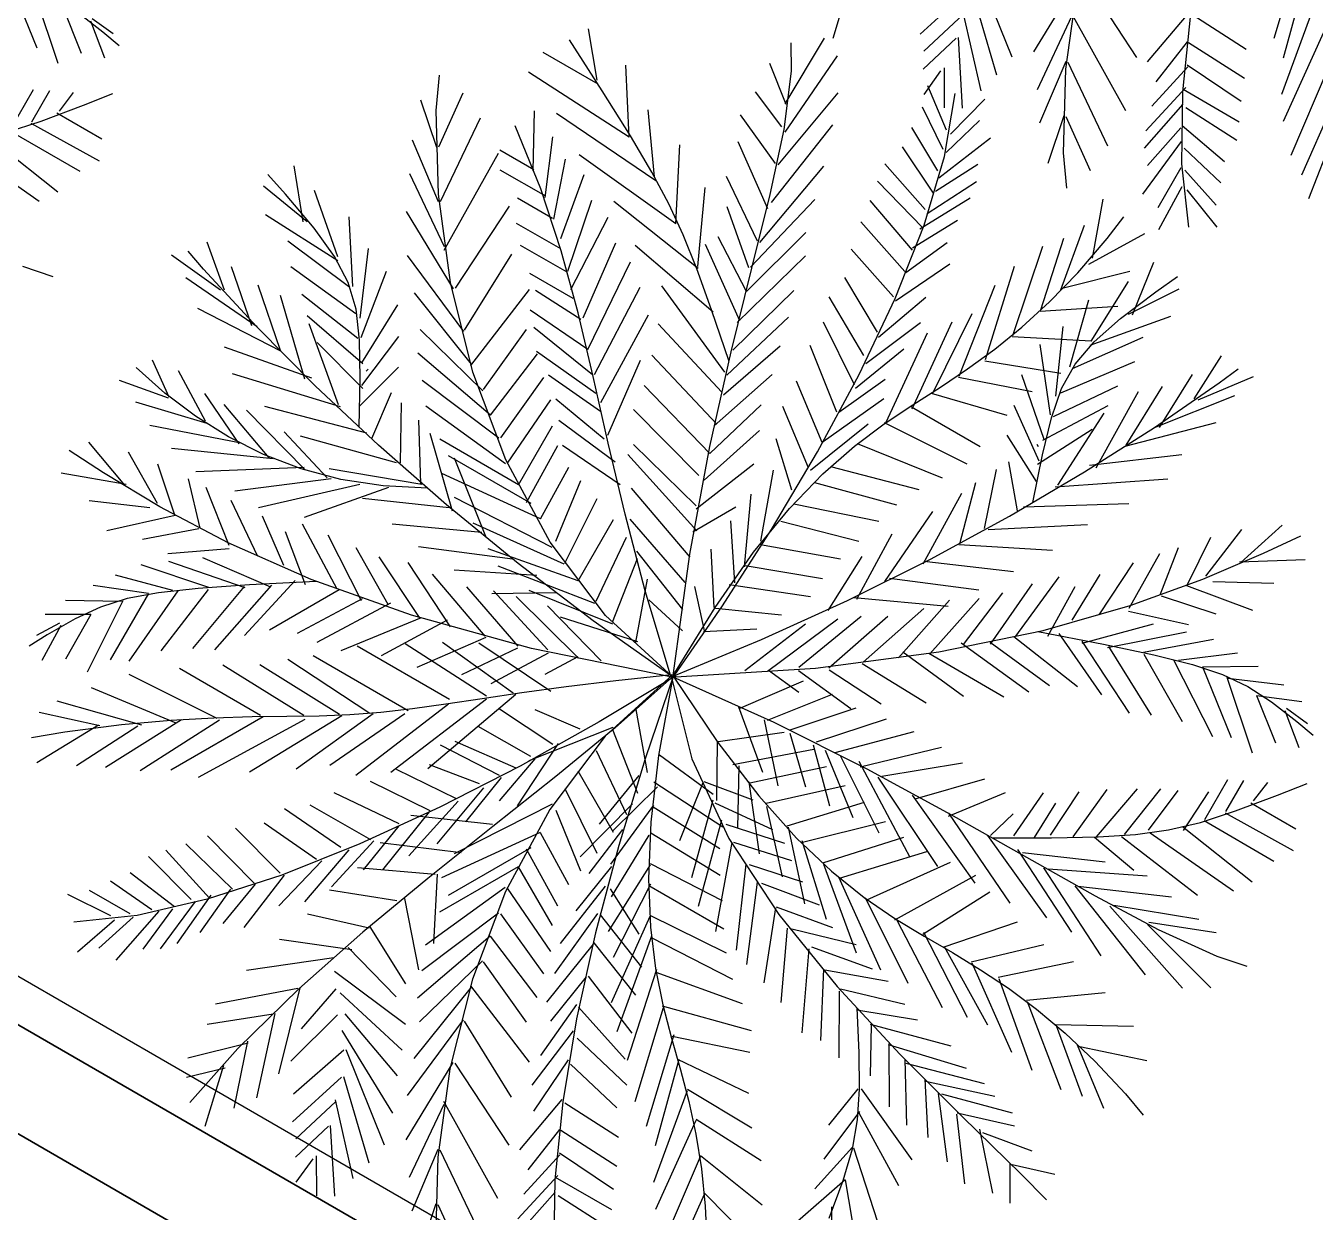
# Model space of a CAD drawing. Header units: millimetres. Extents: x 1993 to 4093, y 1262 to 2017.
# Drawn here: x 3673.95 to 3682.14, y 1509.62 to 1517.15 of the extents above; entities that cross this region are included whole.
import ezdxf

# ---------------------------------------------------------------- set-up
doc = ezdxf.new("R2010")
doc.units = ezdxf.units.MM
doc.layers.add('LOW HEIGHT STORAGE WITH PLANTER BOX', color=251, linetype='Continuous', lineweight=25)
doc.layers.add('WORKSTATION - Y SHAPED', color=251, linetype='Continuous', lineweight=25)

# ---------------------------------------------------------------- blocks, each defined once
blk = doc.blocks.new('WORKSTAION HEXA 4FT')
at = {"layer": 'WORKSTATION - Y SHAPED'}
blk.add_line((-10.8564, 33), (-31.9808, 33), dxfattribs=at)
blk = doc.blocks.new('LHS 4FT')
at = {"layer": 'LOW HEIGHT STORAGE WITH PLANTER BOX', "ltscale": 0.7}
for p, q in [((-9, -24.0001), (-9, 24.0002)), ((-8.4001, 23.9999), (-8.4, -24.0001))]:
    blk.add_line(p, q, dxfattribs=at)
at = {"layer": 'LOW HEIGHT STORAGE WITH PLANTER BOX', "ltscale": 0.1}
for p, q in [((-8.4, -23.4002), (-8.4003, 23.3999)), ((-8.1333, -23.1335), (-8.1333, 23.1333))]:
    blk.add_line(p, q, dxfattribs=at)
at = {"layer": 'LOW HEIGHT STORAGE WITH PLANTER BOX'}
for p, q in [((-4.2163, 21.4978), (-4.1766, 21.6966)), ((-5.2641, 21.4338), (-5.3238, 21.5984)), ((-4.2631, 21.0166), (-4.4096, 21.5662)), ((-3.4023, 21.0899), (-3.3931, 21.5845)), ((-4.2551, 21.0921), (-4.2163, 21.4978)), ((-3.6129, 20.8976), (-3.6953, 21.4563)), ((-3.5122, 20.9983), (-3.5122, 21.5112)), ((-3.2649, 21.1998), (-3.2649, 21.5296)), ((-5.1817, 21.1608), (-5.2641, 21.4338)), ((-5.1486, 21.032), (-5.0121, 21.4439)), ((-4.2814, 20.751), (-4.5012, 21.4105)), ((-4.2448, 21.0166), (-4.0891, 21.4196)), ((-3.7503, 20.7419), (-3.8052, 21.383)), ((-3.1381, 21.3222), (-2.9806, 21.4468)), ((-6.0359, 21.1154), (-6.0974, 21.3363)), ((-6.0123, 21.035), (-5.9298, 21.3006)), ((-5.1482, 21.0115), (-5.4121, 21.3593)), ((-3.3593, 21.1407), (-3.1381, 21.3222)), ((-2.6722, 21.1949), (-2.6955, 21.3284)), ((-5.1042, 20.8279), (-4.8657, 21.2621)), ((-4.2631, 20.7693), (-4.0708, 21.2823)), ((-3.2466, 21.209), (-3.1001, 21.2273)), ((-2.6509, 21.0926), (-2.8097, 21.2876)), ((-2.6327, 21.0945), (-2.65, 21.2584)), ((-6.0123, 21.0166), (-6.232, 21.1449)), ((-5.1084, 20.836), (-5.4136, 21.2036)), ((-5.1216, 20.9095), (-5.1817, 21.1608)), ((-4.2814, 20.4946), (-4.547, 21.1632)), ((-3.8602, 20.5953), (-3.9426, 21.1998)), ((-3.5333, 20.9839), (-3.3593, 21.1407)), ((-2.657, 20.8893), (-2.8589, 21.1442)), ((-2.6445, 20.9923), (-2.6722, 21.1949)), ((-2.657, 20.8893), (-2.5474, 21.1588)), ((-5.9074, 20.6105), (-6.0359, 21.1154)), ((-5.9298, 20.7693), (-5.8749, 21.0991)), ((-5.0676, 20.5992), (-5.4441, 21.0639)), ((-4.2723, 20.5129), (-4.0342, 21.0624)), ((-4.2716, 20.6397), (-4.2551, 21.0921)), ((-3.3931, 21.0899), (-3.1642, 21.0899)), ((-2.652, 20.6687), (-2.9869, 21.0478)), ((-5.9207, 20.7419), (-6.232, 21.0166)), ((-5.0633, 20.591), (-4.7712, 21.0015)), ((-3.6767, 20.8323), (-3.5333, 20.9839)), ((-3.503, 20.9983), (-3.21, 20.9983)), ((-2.653, 20.6779), (-2.5128, 21.0059)), ((-2.6361, 20.814), (-2.6445, 20.9923)), ((-5.9024, 20.5678), (-5.7925, 20.925)), ((-5.0804, 20.6756), (-5.1216, 20.9095)), ((-3.6312, 20.9159), (-3.3382, 20.9342)), ((-2.6711, 20.5009), (-2.9695, 20.8838)), ((-5.9115, 20.5678), (-6.2687, 20.8334)), ((-5.8474, 20.4213), (-5.7284, 20.8701)), ((-5.031, 20.3704), (-5.4322, 20.8429)), ((-4.2814, 20.2656), (-4.5836, 20.8609)), ((-4.2723, 20.2931), (-3.9975, 20.8609)), ((-3.8063, 20.6666), (-3.6767, 20.8323)), ((-2.6711, 20.5009), (-2.4915, 20.8055)), ((-2.6503, 20.6371), (-2.6361, 20.814)), ((-5.8291, 20.2931), (-5.6917, 20.7235)), ((-5.0267, 20.3623), (-4.701, 20.7282)), ((-3.9518, 20.4488), (-4.0067, 20.7693)), ((-3.7411, 20.7235), (-3.4298, 20.7602)), ((-2.7256, 20.3202), (-3.0226, 20.7769)), ((-1.976, 20.3719), (-1.7557, 20.7269)), ((-5.8566, 20.403), (-6.2046, 20.6686)), ((-5.0318, 20.1737), (-5.3966, 20.6755)), ((-5.0548, 20.4547), (-5.0804, 20.6756)), ((-4.2769, 20.1385), (-4.2716, 20.6397)), ((-3.9388, 20.4674), (-3.8063, 20.6666)), ((-3.8419, 20.6045), (-3.4755, 20.6594)), ((-2.7103, 20.3494), (-2.4842, 20.6497)), ((-2.6904, 20.4386), (-2.6503, 20.6371)), ((-5.7623, 20.0665), (-5.9074, 20.6105)), ((-5.7925, 20.1282), (-5.6551, 20.6228)), ((-4.2631, 20.0641), (-4.547, 20.6228)), ((-4.2631, 20.1007), (-4.0525, 20.5861)), ((-2.7892, 20.1384), (-3.0369, 20.5635)), ((-2.2754, 20.156), (-2.2024, 20.5966)), ((-2.1696, 20.287), (-1.9848, 20.6289)), ((-1.8537, 20.4766), (-1.6398, 20.6262)), ((-6.6258, 20.1648), (-7.0013, 20.4762)), ((-6.4244, 20.1099), (-6.754, 20.4762)), ((-6.2137, 20.0274), (-6.4885, 20.4762)), ((-5.8199, 20.2839), (-6.1313, 20.4854)), ((-5.7467, 19.9725), (-5.6276, 20.4762)), ((-5.0275, 20.1656), (-4.7015, 20.5111)), ((-3.9426, 20.4579), (-3.5488, 20.5312)), ((-2.7792, 20.1303), (-2.4841, 20.4747)), ((-2.1882, 20.2263), (-1.8537, 20.4766)), ((-1.9769, 20.3811), (-1.6386, 20.4906)), ((-6.8181, 20.174), (-7.276, 20.4396)), ((-6.0764, 19.9633), (-6.3053, 20.4671)), ((-5.0283, 19.969), (-5.3233, 20.4556)), ((-5.0414, 20.2424), (-5.0548, 20.4547)), ((-4.2814, 19.8534), (-4.547, 20.4396)), ((-4.0909, 20.2151), (-3.9388, 20.4674)), ((-2.7599, 20.1955), (-2.6904, 20.4386)), ((-2.4115, 20.0495), (-2.3388, 20.4072)), ((-5.7742, 20.1099), (-6.1313, 20.3297)), ((-5.6917, 19.8076), (-5.5544, 20.3205)), ((-5.0175, 19.8094), (-5.3456, 20.32)), ((-4.0159, 20.3297), (-3.6495, 20.3663)), ((-2.8581, 19.9193), (-3.0995, 20.3727)), ((-5.0366, 20.0344), (-5.0414, 20.2424)), ((-5.0365, 19.9648), (-4.661, 20.2947)), ((-2.9146, 19.7567), (-3.1598, 20.2465)), ((-2.8672, 19.9183), (-2.5305, 20.304)), ((-2.6002, 19.919), (-2.483, 20.2906)), ((-2.1638, 20.2323), (-1.7913, 20.281)), ((-6.6258, 20.1648), (-7.0288, 20.0274)), ((-6.6397, 20.1556), (-6.8912, 20.1972)), ((-6.4367, 20.1058), (-6.6397, 20.1556)), ((-5.7375, 19.9725), (-6.0855, 20.174)), ((-5.0348, 19.6248), (-5.3714, 20.1516)), ((-4.2814, 19.5695), (-4.5836, 20.1923)), ((-4.2792, 19.8904), (-4.0909, 20.2151)), ((-4.08, 20.2015), (-3.7503, 20.2198)), ((-2.8619, 19.8849), (-2.7599, 20.1955)), ((-2.5636, 19.9102), (-2.1882, 20.2263)), ((-2.2663, 20.157), (-1.9327, 20.1371)), ((-6.4244, 20.1007), (-6.7724, 20.0274)), ((-6.259, 20.0407), (-6.4367, 20.1058)), ((-5.5899, 19.5076), (-5.7623, 20.0665)), ((-4.2821, 19.5862), (-4.2769, 20.1385)), ((-4.1441, 20.119), (-3.8876, 20.1282)), ((-2.9246, 19.7649), (-2.5912, 20.0949)), ((-6.2046, 20.0274), (-6.58, 19.9816)), ((-6.0832, 19.9533), (-6.259, 20.0407)), ((-5.6551, 19.6885), (-5.5177, 20.0549)), ((-5.0361, 19.8255), (-5.0366, 20.0344)), ((-5.0298, 19.8133), (-4.5831, 20.0462)), ((-4.199, 20), (-3.8693, 20.0274)), ((-2.9447, 19.6062), (-3.1468, 20.0361)), ((-2.4105, 20.0404), (-2.0922, 19.9912)), ((-7.1459, 19.4323), (-7.2773, 19.9099)), ((-6.0855, 19.945), (-6.3786, 19.8992)), ((-5.886, 19.8366), (-6.0832, 19.9533)), ((-5.6917, 19.8168), (-5.9756, 19.9725)), ((-5.591, 19.5328), (-5.4719, 19.9358)), ((-5.0387, 19.6125), (-4.5358, 19.9159)), ((-4.2997, 19.313), (-4.5836, 19.9358)), ((-4.2723, 19.8717), (-4.08, 19.9267)), ((-2.9771, 19.5094), (-2.5636, 19.9102)), ((-2.5811, 19.9118), (-2.1846, 19.9077)), ((-5.6441, 19.6835), (-5.886, 19.8366)), ((-5.0102, 19.3794), (-5.3465, 19.8858)), ((-5.0317, 19.6078), (-5.0361, 19.8255)), ((-3.1036, 19.3683), (-3.1759, 19.8764)), ((-2.9999, 19.4837), (-2.8619, 19.8849)), ((-1.2169, 19.6305), (-0.914, 19.8616)), ((-6.9515, 19.2908), (-7.0279, 19.7888)), ((-5.6093, 19.5328), (-5.9756, 19.7435)), ((-5.5361, 19.3863), (-5.3987, 19.771)), ((-4.2997, 19.5786), (-3.9884, 19.8168)), ((-2.7133, 19.7688), (-2.3197, 19.7921)), ((-1.7037, 19.3755), (-1.2857, 19.8013)), ((-1.509, 19.4775), (-1.0771, 19.8175)), ((-1.058, 19.6927), (-0.9195, 19.752)), ((-4.9821, 19.1669), (-5.3596, 19.693)), ((-5.0187, 19.3957), (-4.5451, 19.7355)), ((-4.3089, 19.0657), (-4.6111, 19.6794)), ((-4.3089, 19.3405), (-3.9792, 19.6611)), ((-3.2114, 19.2555), (-3.2606, 19.7201)), ((-2.1496, 19.1212), (-1.747, 19.7147)), ((-1.9224, 19.2403), (-1.5708, 19.7139)), ((-1.5075, 19.4787), (-1.058, 19.6927)), ((-7.2152, 19.4787), (-7.4334, 19.6171)), ((-6.7659, 19.1522), (-6.7872, 19.6416)), ((-5.5361, 19.3771), (-5.939, 19.5878)), ((-5.4536, 19.2397), (-5.3804, 19.6427)), ((-5.014, 19.3723), (-5.0317, 19.6078)), ((-4.2986, 18.9806), (-4.2821, 19.5862)), ((-3.3053, 19.0982), (-3.3612, 19.6265)), ((-2.8282, 19.6369), (-2.4884, 19.6453)), ((-2.3605, 19.0107), (-2.0066, 19.5787)), ((-1.2246, 19.6058), (-0.9013, 19.6201)), ((0.669, 19.5333), (0.2373, 19.5989)), ((-5.3792, 18.9583), (-5.5899, 19.5076)), ((-4.9596, 19.0444), (-5.3442, 19.5049)), ((-4.9863, 19.175), (-4.5628, 19.5713)), ((-4.2814, 18.91), (-4.6477, 19.4962)), ((-3.4648, 18.9524), (-3.468, 19.5047)), ((-3.4259, 19.0047), (-2.9771, 19.5094)), ((-2.9945, 19.5548), (-2.6345, 19.5469)), ((-1.4932, 19.5065), (-1.096, 19.5181)), ((-7.1546, 19.4351), (-7.6296, 19.4862)), ((-7.0227, 19.3396), (-7.2152, 19.4787)), ((-6.6294, 19.0106), (-6.6363, 19.4856)), ((-5.4719, 19.2306), (-5.9573, 19.4596)), ((-5.417, 19.0749), (-5.2979, 19.4779)), ((-4.2906, 19.084), (-3.9609, 19.487)), ((-3.0955, 19.3784), (-2.6311, 19.4276)), ((-2.5958, 18.8875), (-2.2535, 19.4183)), ((-1.975, 19.2348), (-1.5075, 19.4787)), ((0.8198, 19.4351), (0.3447, 19.4862)), ((-6.9602, 19.2937), (-7.5541, 19.3647)), ((-6.8504, 19.1989), (-7.0227, 19.3396)), ((-6.4959, 18.8603), (-6.4565, 19.3586)), ((-4.9739, 19.1102), (-5.014, 19.3723)), ((-4.9553, 19.0363), (-4.5559, 19.3994)), ((-1.6956, 19.3797), (-1.2575, 19.3922)), ((1.0141, 19.2937), (0.4203, 19.3647)), ((-5.4262, 19.0474), (-5.8566, 19.2489)), ((-5.3437, 18.9192), (-5.2796, 19.2947)), ((-4.9113, 18.8527), (-4.5287, 19.2483)), ((-4.3089, 18.7909), (-4.6111, 19.2489)), ((-4.3089, 18.9375), (-3.9426, 19.3222)), ((-3.5414, 18.8061), (-3.5916, 19.2798)), ((-3.2215, 19.2637), (-2.7561, 19.3038)), ((-2.7739, 18.7735), (-2.5054, 19.307)), ((-1.915, 19.2855), (-1.3618, 19.2755)), ((-6.7746, 19.1551), (-7.3915, 19.2145)), ((-6.6929, 19.0561), (-6.8504, 19.1989)), ((-6.3856, 18.7563), (-6.2274, 19.2346)), ((-6.252, 18.606), (-6.1027, 19.174)), ((-4.8989, 18.8488), (-5.2536, 19.232)), ((-3.3072, 19.1165), (-2.8983, 19.169)), ((-2.4554, 18.9623), (-1.975, 19.2348)), ((-1.2598, 18.8637), (-0.8445, 19.2157)), ((-0.967, 18.9758), (-0.6675, 19.174)), ((-0.0984, 18.9008), (-0.2083, 19.1848)), ((1.1998, 19.1551), (0.5828, 19.2145)), ((-6.6381, 19.0135), (-7.2494, 19.1192)), ((-5.3529, 18.9192), (-5.8016, 19.0932)), ((-5.2613, 18.7635), (-5.1972, 19.1481)), ((-4.9019, 18.8128), (-4.9739, 19.1102)), ((-4.3089, 18.7543), (-3.9426, 19.1207)), ((-3.7335, 18.62), (-3.7472, 19.0975)), ((-2.9682, 18.651), (-2.7484, 19.159)), ((-2.1333, 19.1297), (-1.589, 19.1565)), ((-2.0808, 18.9505), (-1.7157, 19.1418)), ((-1.9324, 18.9042), (-1.5357, 19.1534)), ((-1.7682, 18.8868), (-1.3962, 19.1437)), ((-1.616, 18.8528), (-1.208, 19.1596)), ((-1.4437, 18.8397), (-1.0477, 19.1299)), ((-0.758, 19.0555), (-0.6056, 19.1252)), ((0.0023, 18.8276), (-0.0893, 19.1115)), ((1.3362, 19.0135), (0.7249, 19.1192)), ((-7.624, 18.6352), (-7.6423, 19.0199)), ((-6.493, 18.869), (-7.0436, 19.0125)), ((-6.5445, 18.9102), (-6.6929, 19.0561)), ((-6.0867, 18.4645), (-5.9837, 19.0382)), ((-4.8683, 18.7306), (-5.2385, 19.0643)), ((-4.864, 18.7224), (-4.4889, 19.0729)), ((-4.3272, 18.6902), (-4.6111, 19.0566)), ((-3.9072, 18.3773), (-3.4259, 19.0047)), ((-3.4657, 18.9615), (-3.0061, 19.0562)), ((-3.1784, 18.4995), (-2.959, 19.028)), ((-2.3073, 19.0463), (-2.0143, 18.948)), ((-2.1801, 19.0019), (-2.0186, 18.6936)), ((-1.0178, 18.9452), (-0.758, 19.0555)), ((-0.9592, 19.0005), (-0.6019, 18.9499)), ((0.0277, 18.79), (-0.2999, 19.0291)), ((0.1214, 18.7543), (0.0481, 19.0657)), ((0.2404, 18.6719), (0.1763, 19.0199)), ((0.3503, 18.6352), (0.332, 19.0199)), ((1.4813, 18.869), (0.9308, 19.0125)), ((-7.5325, 18.562), (-7.5325, 18.9741)), ((-7.3859, 18.507), (-7.4134, 18.9192)), ((-5.2705, 18.736), (-5.7558, 18.9375)), ((-5.1195, 18.4426), (-5.3792, 18.9583)), ((-5.1972, 18.6352), (-5.124, 18.9833)), ((-4.3374, 18.3193), (-4.2986, 18.9806)), ((-4.3089, 18.6169), (-3.9609, 18.9283)), ((-2.9434, 18.6631), (-2.4554, 18.9623)), ((-2.4011, 18.9895), (-2.1596, 18.7852)), ((-2.0603, 18.9509), (-1.8331, 18.6357)), ((-2.0143, 18.948), (-1.7819, 18.8798)), ((-1.2281, 18.8743), (-1.0178, 18.9452)), ((0.4419, 18.562), (0.4419, 18.9741)), ((0.5884, 18.507), (0.5609, 18.9192)), ((-7.2577, 18.4429), (-7.276, 18.8642)), ((-6.374, 18.7621), (-6.9651, 18.8998)), ((-6.3987, 18.7607), (-6.5445, 18.9102)), ((-5.9097, 18.3287), (-5.882, 18.9081)), ((-5.2064, 18.6169), (-5.71, 18.8367)), ((-4.8242, 18.547), (-5.1612, 18.8567)), ((-5.124, 18.4795), (-5.0415, 18.8551)), ((-4.8076, 18.535), (-4.4576, 18.9136)), ((-4.3364, 18.6078), (-4.6203, 18.8917)), ((-3.8728, 18.4578), (-3.8961, 18.8514)), ((-3.5869, 18.8013), (-3.1091, 18.898)), ((-3.3971, 18.3643), (-3.1452, 18.9098)), ((-2.6035, 18.8628), (-2.2407, 18.7427)), ((-1.973, 18.8829), (-1.9815, 18.8991)), ((-1.9243, 18.9084), (-1.6396, 18.582)), ((-1.7819, 18.8798), (-1.5881, 18.8435)), ((-1.7679, 18.8663), (-1.4143, 18.5863)), ((-1.6485, 18.8358), (-1.2436, 18.6551)), ((-1.5881, 18.8435), (-1.4109, 18.8411)), ((-1.4608, 18.4062), (-1.2319, 18.8551)), ((-1.4109, 18.8411), (-1.2281, 18.8743)), ((-1.2351, 18.856), (-0.7888, 18.8726)), ((-1.2319, 18.4795), (-0.9572, 18.8917)), ((-1.0304, 18.5345), (-0.7282, 18.8459)), ((-0.0984, 18.8642), (-0.4098, 18.8734)), ((0.7166, 18.4429), (0.6983, 18.8642)), ((1.6003, 18.7621), (1.0092, 18.8998)), ((-7.549, 18.5678), (-7.9466, 18.79)), ((-7.0929, 18.3788), (-7.1112, 18.7818)), ((-6.2579, 18.6176), (-6.8663, 18.761)), ((-6.2437, 18.6075), (-6.3987, 18.7607)), ((-5.7908, 18.2508), (-5.7572, 18.7896)), ((-5.0507, 18.3788), (-4.9683, 18.7635)), ((-4.789, 18.4712), (-4.9019, 18.8128)), ((-3.7244, 18.6209), (-3.2351, 18.7833)), ((-2.7658, 18.7777), (-2.3787, 18.6704)), ((-1.6806, 18.333), (-1.5066, 18.7909)), ((-1.4433, 18.8192), (-1.0152, 18.7127)), ((-0.8198, 18.5986), (-0.4718, 18.8093)), ((0.0023, 18.8001), (-0.2907, 18.8001)), ((0.4253, 18.5678), (0.0277, 18.79)), ((0.8815, 18.3788), (0.8632, 18.7818)), ((-6.8639, 18.2872), (-6.9555, 18.681)), ((-5.6313, 18.1498), (-5.6325, 18.7001)), ((-4.7477, 18.3803), (-4.4139, 18.7505)), ((-4.3455, 18.4429), (-4.5928, 18.6993)), ((-4.3272, 18.4337), (-3.9975, 18.7268)), ((-3.9748, 18.2905), (-4.0183, 18.7003)), ((-1.8546, 18.2414), (-1.6989, 18.6902)), ((0.1488, 18.7177), (-0.2633, 18.6719)), ((0.2221, 18.6719), (-0.0893, 18.6078)), ((-7.6149, 18.6078), (-7.9812, 18.5345)), ((-6.6991, 18.2414), (-6.7998, 18.6627)), ((-6.067, 18.4509), (-6.2437, 18.6075)), ((-5.1331, 18.4704), (-5.6734, 18.6627)), ((-5.5066, 18.0893), (-5.4817, 18.602)), ((-4.7435, 18.3722), (-5.1087, 18.6569)), ((-4.9683, 18.2505), (-4.9316, 18.6535)), ((-4.7001, 18.2296), (-4.3585, 18.6245)), ((-3.8628, 18.4497), (-3.3917, 18.6101)), ((-3.4342, 18.3386), (-2.9434, 18.6631)), ((-2.9926, 18.6383), (-2.4803, 18.6275)), ((-2.0286, 18.1406), (-1.9096, 18.6261)), ((-0.9009, 18.5647), (-0.6207, 18.6177)), ((-0.774, 18.5986), (-0.4168, 18.4704)), ((-0.6207, 18.6177), (-0.4471, 18.6409)), ((0.3595, 18.6078), (-0.0068, 18.5345)), ((-7.5141, 18.5711), (-7.8804, 18.4887)), ((-7.3951, 18.5162), (-7.7248, 18.4429)), ((-7.094, 18.363), (-7.549, 18.5678)), ((-6.0693, 18.4587), (-6.6632, 18.5877)), ((-6.5251, 18.1498), (-6.6625, 18.5711)), ((-6.3236, 18.104), (-6.4976, 18.5253)), ((-5.3355, 17.9941), (-5.3483, 18.5096)), ((-4.3547, 18.2597), (-4.6752, 18.5436)), ((-4.3455, 18.278), (-3.9975, 18.5528)), ((-3.2109, 18.4825), (-2.675, 18.5255)), ((-2.34, 17.9758), (-2.3033, 18.562)), ((-2.166, 18.0765), (-2.166, 18.5803)), ((-1.1515, 18.5018), (-0.9009, 18.5647)), ((-1.0487, 18.5253), (-0.6183, 18.452)), ((0.4602, 18.5711), (0.0939, 18.4887)), ((0.5793, 18.5162), (0.2496, 18.4429)), ((0.8804, 18.363), (0.4253, 18.5678)), ((-7.2577, 18.4337), (-7.5782, 18.3879)), ((-5.901, 18.3259), (-6.5384, 18.4402)), ((-5.8556, 18.2909), (-6.067, 18.4509)), ((-5.0415, 18.3421), (-5.591, 18.4887)), ((-4.7999, 17.9849), (-5.1195, 18.4426)), ((-4.6884, 18.2666), (-5.0357, 18.4574)), ((-4.8858, 18.1223), (-4.8309, 18.452)), ((-4.6258, 18.0766), (-4.789, 18.4712)), ((-3.9557, 18.2833), (-3.4774, 18.4629)), ((-2.5415, 17.8933), (-2.459, 18.4704)), ((-1.5856, 18.3508), (-1.3779, 18.4302)), ((-1.3779, 18.4302), (-1.1515, 18.5018)), ((-1.2227, 18.4795), (-0.7557, 18.3788)), ((0.7166, 18.4337), (0.3961, 18.3879)), ((-7.0837, 18.3513), (-7.4958, 18.278)), ((-6.5938, 18.1761), (-7.094, 18.363)), ((-6.1222, 18.0307), (-6.2778, 18.4246)), ((-5.9482, 17.9758), (-6.1038, 18.3696)), ((-4.9591, 18.2322), (-5.4536, 18.3605)), ((-5.1848, 17.925), (-5.2033, 18.4231)), ((-5.0456, 17.85), (-5.0757, 18.3712)), ((-4.3639, 18.0765), (-4.6477, 18.4154)), ((-4.6197, 18.0753), (-4.359, 18.4074)), ((-4.4182, 17.608), (-3.9072, 18.3773)), ((-4.373, 18.0857), (-4.0159, 18.3513)), ((-4.0677, 18.124), (-4.0928, 18.3609)), ((-3.3975, 18.3848), (-2.9261, 18.3733)), ((-2.7521, 17.8201), (-2.5964, 18.3788)), ((-1.7801, 18.2646), (-1.5856, 18.3508)), ((-1.4517, 18.4062), (-0.8656, 18.2872)), ((0.8906, 18.3513), (0.4785, 18.278)), ((-8.0546, 18.0028), (-8.2745, 18.3093)), ((-7.7492, 17.841), (-8.0826, 18.3252)), ((-7.4701, 17.7064), (-7.8315, 18.312)), ((-5.7995, 18.2537), (-6.3962, 18.316)), ((-5.5968, 18.1277), (-5.8556, 18.2909)), ((-4.4096, 17.6002), (-4.3374, 18.3193)), ((-4.0768, 18.1231), (-3.566, 18.343)), ((-3.9224, 17.9904), (-3.4342, 18.3386)), ((-3.5508, 18.2631), (-3.1456, 18.279)), ((-2.8894, 17.7834), (-2.7521, 18.3055)), ((-1.9668, 18.1727), (-1.7801, 18.2646)), ((-1.6715, 18.333), (-1.067, 18.1956)), ((-0.0802, 18.0028), (-0.3002, 18.3093)), ((0.2252, 17.841), (-0.1083, 18.3252)), ((0.5043, 17.7064), (0.1429, 18.312)), ((-7.2243, 17.6477), (-7.5048, 18.2049)), ((-6.8456, 18.2597), (-7.2394, 18.2322)), ((-6.6716, 18.1956), (-7.102, 18.1406)), ((-5.6197, 18.1556), (-6.141, 18.1834)), ((-5.7742, 17.9483), (-5.9298, 18.2505)), ((-4.6278, 18.071), (-4.9504, 18.254)), ((-4.8804, 17.7953), (-4.9248, 18.2152)), ((-4.1462, 17.996), (-3.6963, 18.1818)), ((-3.21, 17.7193), (-3.0726, 18.2139)), ((-3.0726, 17.7376), (-2.8986, 18.2597)), ((-1.8455, 18.2414), (-1.2319, 18.1498)), ((-0.2891, 18.1044), (-0.4723, 18.2348)), ((0.75, 17.6477), (0.4696, 18.2049)), ((-7.7958, 17.8516), (-8.2635, 18.1044)), ((-6.5159, 18.1315), (-6.9097, 18.0948)), ((-6.061, 18.0077), (-6.5938, 18.1761)), ((-5.2778, 17.9614), (-5.5968, 18.1277)), ((-4.895, 18.1223), (-5.2888, 18.1773)), ((-3.7228, 17.6369), (-3.5305, 18.1223)), ((-3.5671, 17.6643), (-3.3931, 18.1315)), ((-3.4023, 17.6827), (-3.2283, 18.1681)), ((-2.1522, 18.0766), (-1.9668, 18.1727)), ((-2.0286, 18.1498), (-1.4608, 18.1132)), ((0.1785, 17.8516), (-0.2891, 18.1044)), ((-8.0579, 17.9903), (-8.3696, 18.0532)), ((-6.9648, 17.5652), (-7.2336, 18.0656)), ((-6.7508, 17.4881), (-6.9825, 18.0524)), ((-6.3328, 18.0948), (-6.6899, 18.0399)), ((-6.1313, 18.0307), (-6.5984, 17.9574)), ((-5.5153, 18.0922), (-6.0134, 18.0736)), ((-4.4031, 17.6201), (-4.6258, 18.0766)), ((-3.8968, 17.6369), (-3.7228, 18.0216)), ((-2.3474, 17.9798), (-2.1522, 18.0766)), ((-2.1751, 18.0857), (-1.5707, 18.0307)), ((-0.0836, 17.9903), (-0.3952, 18.0532)), ((-5.9482, 17.9574), (-6.4152, 17.9116)), ((-5.508, 17.8583), (-6.061, 18.0077)), ((-5.3558, 17.9912), (-5.8133, 17.9785)), ((-4.8858, 17.792), (-5.2778, 17.9614)), ((-4.4096, 17.6094), (-4.7999, 17.9849)), ((-4.4031, 17.6202), (-3.9224, 17.9904)), ((-2.5644, 17.8867), (-2.3474, 17.9798)), ((-2.3308, 17.9849), (-1.7081, 17.93)), ((-7.7525, 17.8285), (-8.1743, 17.8805)), ((-6.5781, 17.4823), (-6.7726, 17.9094)), ((-6.4154, 17.4389), (-6.6032, 17.8911)), ((-5.7742, 17.9116), (-6.232, 17.8475)), ((-5.6459, 17.8842), (-6.0031, 17.8292)), ((-5.1761, 17.9221), (-5.6364, 17.8718)), ((-4.9473, 17.7284), (-5.508, 17.8583)), ((-5.0631, 17.8847), (-5.4451, 17.7795)), ((-4.0616, 17.646), (-3.8785, 17.93)), ((-2.8347, 17.7207), (-2.3977, 17.8918)), ((-2.8153, 17.8012), (-2.5644, 17.8867)), ((-2.6385, 17.7), (-2.209, 17.8976)), ((-2.0737, 17.6884), (-1.6745, 17.8584)), ((0.2218, 17.8285), (-0.2, 17.8805)), ((-7.2711, 17.6386), (-7.7958, 17.8516)), ((-6.2585, 17.424), (-6.453, 17.8511)), ((-6.0958, 17.3806), (-6.3074, 17.819)), ((-5.4078, 17.8292), (-5.7558, 17.7834)), ((-5.2338, 17.8017), (-5.6917, 17.6827)), ((-5.2269, 17.3972), (-5.4518, 17.7855)), ((-5.0567, 17.4323), (-5.3133, 17.8022)), ((-4.8898, 17.4549), (-5.161, 17.7952)), ((-4.705, 17.5196), (-5.0167, 17.7835)), ((-4.408, 17.6198), (-4.8858, 17.792)), ((-3.1123, 17.7275), (-2.8153, 17.8012)), ((-2.4272, 17.6931), (-2.0985, 17.8432)), ((-2.241, 17.7077), (-1.872, 17.8501)), ((-1.8888, 17.674), (-1.5174, 17.8076)), ((-1.6348, 17.6507), (-1.2582, 17.8334)), ((0.7033, 17.6386), (0.1785, 17.8516)), ((-7.4872, 17.7177), (-7.9986, 17.76)), ((-5.9436, 17.3736), (-6.1593, 17.746)), ((-5.8197, 17.3607), (-6.0342, 17.7127)), ((-5.6857, 17.3854), (-5.8819, 17.7057)), ((-5.5143, 17.4), (-5.7684, 17.7291)), ((-5.3654, 17.3805), (-5.6187, 17.7629)), ((-5.0598, 17.7468), (-5.4536, 17.6827)), ((-4.3913, 17.6186), (-4.9473, 17.7284)), ((-3.8601, 17.6687), (-3.2852, 17.6963)), ((-3.4674, 17.6697), (-3.1123, 17.7275)), ((-3.2852, 17.6963), (-2.7124, 17.703)), ((-2.8297, 17.703), (-2.5727, 17.3664)), ((-2.7124, 17.703), (-2.1539, 17.6859)), ((-2.6473, 17.6975), (-2.3903, 17.3609)), ((-2.2272, 17.6926), (-1.9803, 17.3245)), ((-1.4449, 17.6187), (-1.149, 17.75)), ((-1.2903, 17.5768), (-0.993, 17.737)), ((-1.1608, 17.5563), (-0.8307, 17.7353)), ((-1.0539, 17.5485), (-0.7213, 17.7187)), ((0.4872, 17.7177), (-0.0243, 17.76)), ((-7.2277, 17.6351), (-7.8013, 17.6204)), ((-6.7066, 17.478), (-7.2711, 17.6386)), ((-4.3988, 17.6123), (-4.9485, 17.4369)), ((-4.3935, 17.6326), (-4.8894, 17.3583)), ((-4.4371, 17.6094), (-4.8715, 17.4652)), ((-4.4084, 17.6281), (-4.7011, 16.7521)), ((-4.4005, 17.6094), (-4.6104, 17.3199)), ((-4.425, 17.6231), (-3.8601, 17.6687)), ((-4.4096, 17.6186), (-4.2859, 17.055)), ((-4.4083, 17.6084), (-4.3535, 17.0041)), ((-4.4005, 17.6186), (-3.8928, 17.632)), ((-4.4005, 17.6186), (-3.679, 17.325)), ((-4.0616, 17.6552), (-3.8419, 17.4537)), ((-3.8968, 17.6277), (-3.5854, 17.4262)), ((-3.8928, 17.632), (-3.4674, 17.6697)), ((-3.6953, 17.6643), (-3.3657, 17.4445)), ((-3.5763, 17.6643), (-3.155, 17.472)), ((-3.384, 17.6735), (-2.9536, 17.5178)), ((-3.0046, 17.6821), (-2.7725, 17.4336)), ((-2.4335, 17.6818), (-2.1514, 17.3237)), ((-2.1539, 17.6859), (-1.6218, 17.6422)), ((-2.0348, 17.6518), (-1.8232, 17.2738)), ((-1.8637, 17.6526), (-1.6684, 17.2985)), ((-1.6218, 17.6422), (-1.1281, 17.569)), ((-1.6185, 17.6268), (-1.4912, 17.2439)), ((-1.4424, 17.6099), (-1.3101, 17.2095)), ((-0.9043, 17.5242), (-0.6221, 17.6706)), ((-0.8213, 17.5), (-0.4372, 17.6562)), ((0.7467, 17.6351), (0.1731, 17.6204)), ((-6.9603, 17.5572), (-7.5551, 17.4878)), ((-4.406, 17.6018), (-4.024, 17.1958)), ((-4.1258, 17.527), (-4.0616, 17.243)), ((-1.3016, 17.5831), (-1.163, 17.194)), ((-1.1457, 17.5701), (-1.0335, 17.1735)), ((-1.1281, 17.569), (-0.6851, 17.4634)), ((-0.6579, 17.4606), (-0.3759, 17.5403)), ((-7.8072, 17.1056), (-8.1827, 17.4537)), ((-7.6515, 17.0782), (-8.0453, 17.4903)), ((-7.4958, 17.0049), (-7.8988, 17.5178)), ((-7.4042, 16.9224), (-7.6973, 17.4628)), ((-6.7554, 17.496), (-7.3286, 17.4074)), ((-6.5735, 17.4743), (-7.11, 17.3223)), ((-6.1198, 17.3824), (-6.7066, 17.478)), ((-4.8715, 17.4652), (-5.3277, 17.294)), ((-4.8773, 17.4515), (-5.3273, 17.0956)), ((-4.0067, 17.4628), (-3.8327, 17.0232)), ((-1.0376, 17.5245), (-0.9153, 17.1593)), ((-0.9219, 17.5192), (-0.7655, 17.2017)), ((-0.7849, 17.4722), (-0.6296, 17.1925)), ((-0.6851, 17.4634), (-0.3048, 17.3225)), ((-0.5435, 17.4263), (-0.2414, 17.5022)), ((0.1672, 17.1056), (-0.2083, 17.4537)), ((0.3228, 17.0782), (-0.0709, 17.4903)), ((0.4785, 17.0049), (0.0756, 17.5178)), ((-7.9629, 17.1606), (-8.3383, 17.4079)), ((-7.3035, 16.8858), (-7.4775, 17.3713)), ((-6.4154, 17.4389), (-6.9856, 17.2356)), ((-6.2619, 17.4115), (-6.8217, 17.1718)), ((-6.0992, 17.3681), (-6.6702, 17.1114)), ((-5.9436, 17.3736), (-6.4429, 17.0844)), ((-5.8005, 17.3824), (-6.3236, 17.0794)), ((-5.6857, 17.3854), (-6.248, 16.9856)), ((-5.5279, 17.3645), (-6.1198, 17.3824)), ((-4.9485, 17.4369), (-5.5279, 17.3645)), ((-3.851, 17.3896), (-3.677, 16.8858)), ((-3.5488, 17.2705), (-3.2741, 17.4262)), ((-3.4114, 17.2155), (-2.981, 17.3896)), ((-0.6504, 17.4341), (-0.485, 17.1858)), ((-0.5335, 17.391), (-0.3505, 17.1477)), ((0.0115, 17.1606), (-0.364, 17.4079)), ((-8.1735, 17.1789), (-8.3933, 17.3071)), ((-7.2028, 16.7942), (-7.3218, 17.3163)), ((-5.4913, 17.3604), (-6.0753, 16.9798)), ((-5.3277, 17.294), (-5.8028, 17.1064)), ((-4.8894, 17.3583), (-5.3837, 17.0634)), ((-4.6104, 17.3199), (-4.8017, 17.0659)), ((-4.3272, 17.3163), (-4.4371, 16.8125)), ((-4.3364, 17.3071), (-3.9518, 17.1697)), ((-3.6953, 17.3346), (-3.503, 16.7942)), ((-3.679, 17.325), (-3.0247, 17.0938)), ((-3.5305, 17.2888), (-3.329, 16.666)), ((-3.2283, 17.1697), (-2.7796, 17.3163)), ((-0.1991, 17.1789), (-0.4189, 17.3071)), ((-7.102, 16.6935), (-7.1661, 17.2522)), ((-5.1399, 17.2009), (-5.6123, 17.1746)), ((-4.9913, 17.2774), (-5.0267, 16.9679)), ((-3.3931, 17.2064), (-3.2558, 16.666)), ((-3.0634, 17.1148), (-2.633, 17.243)), ((-2.8986, 17.0507), (-2.4316, 17.2064)), ((-8.201, 17.1697), (-8.3841, 17.1514)), ((-7.972, 17.1514), (-8.2468, 17.069)), ((-6.7449, 16.7484), (-6.9464, 17.124)), ((-6.4793, 16.8492), (-6.8273, 17.1514)), ((-6.2412, 16.9499), (-6.635, 17.1514)), ((-5.2972, 17.1217), (-5.6426, 17.059)), ((-5.1605, 17.1751), (-5.1362, 16.7693)), ((-4.5473, 17.175), (-4.4173, 16.7058)), ((-4.3089, 17.124), (-4.3913, 16.5561)), ((-4.024, 17.1958), (-3.6656, 16.841)), ((-3.2191, 17.124), (-3.0634, 16.5561)), ((-2.6971, 17.0049), (-2.2484, 17.1606)), ((-0.2266, 17.1697), (-0.4098, 17.1514)), ((0.0023, 17.1514), (-0.2724, 17.069)), ((-7.8163, 17.1148), (-8.146, 17.014)), ((-7.6607, 17.069), (-8.0636, 16.9408)), ((-6.928, 16.6935), (-7.0471, 17.1148)), ((-5.8028, 17.1064), (-6.2939, 16.9133)), ((-5.7925, 17.0965), (-6.0031, 16.6202)), ((-5.3837, 17.0634), (-5.8647, 16.7523)), ((-5.4081, 17.0476), (-5.4564, 16.6282)), ((-5.2975, 17.0927), (-5.2991, 16.7075)), ((-4.8017, 17.0659), (-4.9759, 16.8417)), ((-4.6, 17.0343), (-4.8022, 16.9086)), ((-4.6049, 17.0421), (-4.4643, 16.504)), ((-4.2997, 17.1148), (-3.8693, 17.0507)), ((-4.2859, 17.055), (-4.0581, 16.5173)), ((-3.0634, 17.1148), (-2.8986, 16.5378)), ((-3.0247, 17.0938), (-2.4358, 16.91)), ((-2.8803, 17.0598), (-2.7063, 16.4828)), ((-2.5781, 16.9591), (-2.0652, 17.1148)), ((-2.4224, 16.9133), (-1.9004, 17.0598)), ((0.158, 17.1148), (-0.1717, 17.014)), ((0.3137, 17.069), (-0.0893, 16.9408)), ((-7.505, 16.9957), (-7.9079, 16.8583)), ((-6.0489, 17.014), (-6.2504, 16.5378)), ((-5.5072, 16.9967), (-5.8641, 16.94)), ((-5.5016, 16.9792), (-5.5209, 16.5594)), ((-4.8767, 16.9957), (-4.8401, 16.4462)), ((-4.254, 16.9591), (-4.3547, 16.3088)), ((-4.3535, 17.0041), (-4.2773, 16.4092)), ((-4.2356, 16.9591), (-3.7869, 16.9224)), ((-2.688, 16.9866), (-2.514, 16.4187)), ((-2.2576, 16.8492), (-1.6715, 17.014)), ((-6.2939, 16.9133), (-6.7978, 16.7253)), ((-6.2504, 16.9408), (-6.461, 16.492)), ((-5.6209, 16.9313), (-6.0765, 16.8526)), ((-5.6097, 16.8965), (-5.6657, 16.5611)), ((-2.5689, 16.9408), (-2.2942, 16.3179)), ((-2.497, 16.9291), (-2.2687, 16.6677)), ((-2.4358, 16.91), (-1.9107, 16.7587)), ((-2.0561, 16.8034), (-1.5433, 16.9408)), ((-1.9096, 16.7484), (-1.3326, 16.8858)), ((-7.331, 16.8492), (-7.7339, 16.7393)), ((-6.5159, 16.8125), (-6.6716, 16.4095)), ((-5.7726, 16.8346), (-6.2313, 16.7357)), ((-5.767, 16.8172), (-5.795, 16.3946)), ((-5.0049, 16.8125), (-5.6917, 16.5652)), ((-4.9759, 16.8417), (-5.1345, 16.6414)), ((-4.6742, 16.8588), (-5.0242, 16.6411)), ((-5.0049, 16.7942), (-4.95, 16.2447)), ((-4.6567, 16.8481), (-4.5044, 16.3604)), ((-4.1807, 16.7942), (-4.2906, 16.1989)), ((-4.1807, 16.7942), (-3.732, 16.7942)), ((-3.6656, 16.841), (-3.3285, 16.5235)), ((-2.2392, 16.8583), (-1.9279, 16.4278)), ((-2.0561, 16.8034), (-1.8455, 16.4736)), ((-1.7447, 16.7209), (-1.122, 16.8309)), ((-7.3035, 16.5561), (-7.8438, 16.7118)), ((-7.1936, 16.7576), (-7.5233, 16.6935)), ((-6.7978, 16.7253), (-7.3115, 16.5532)), ((-6.928, 16.7209), (-7.102, 16.2905)), ((-6.754, 16.7484), (-6.8731, 16.3637)), ((-5.9246, 16.7089), (-6.3918, 16.6361)), ((-5.8647, 16.7523), (-6.3206, 16.4293)), ((-5.9159, 16.7117), (-5.9439, 16.2892)), ((-4.7011, 16.7521), (-4.9001, 15.9867)), ((-4.3177, 16.7125), (-4.5264, 16.3619)), ((-3.5204, 16.7214), (-3.4871, 16.2797)), ((-1.9187, 16.7393), (-1.6531, 16.4278)), ((-1.9107, 16.7587), (-1.4479, 16.6251)), ((-1.4883, 16.6568), (-0.8656, 16.7484)), ((-7.5233, 16.5011), (-8.0453, 16.666)), ((-7.0288, 16.6477), (-7.3768, 16.208)), ((-5.124, 16.666), (-5.8291, 16.3729)), ((-5.1345, 16.6414), (-5.2791, 16.4593)), ((-5.1056, 16.6568), (-5.0782, 16.0432)), ((-4.7435, 16.6754), (-5.0683, 16.4519)), ((-4.7309, 16.6725), (-4.5679, 16.2023)), ((-4.1349, 16.666), (-4.199, 16.034)), ((-4.1258, 16.666), (-3.6679, 16.6385)), ((-2.2759, 16.6843), (-2.1568, 16.0432)), ((-2.2687, 16.6677), (-2.0899, 16.4571)), ((-1.7447, 16.7026), (-1.4883, 16.3271)), ((-1.5341, 16.6568), (-1.2594, 16.2813)), ((-1.4479, 16.6251), (-1.0457, 16.4941)), ((-1.2594, 16.5744), (-0.6733, 16.6751)), ((-7.7614, 16.437), (-8.1735, 16.5744)), ((-7.3115, 16.5532), (-7.8322, 16.4077)), ((-7.3127, 16.5469), (-7.6607, 16.1439)), ((-6.0969, 16.5864), (-6.4538, 16.5297)), ((-6.0854, 16.5805), (-6.1225, 16.1261)), ((-4.2835, 16.5509), (-4.5166, 16.0799)), ((-4.08, 16.5469), (-4.1166, 15.8508)), ((-4.0342, 16.5469), (-3.6221, 16.492)), ((-3.4121, 16.6214), (-3.3621, 16.1797)), ((-1.2594, 16.5561), (-1.1037, 16.208)), ((-1.0579, 16.5103), (-0.4718, 16.5561)), ((-7.972, 16.3821), (-8.3658, 16.4736)), ((-7.5325, 16.492), (-7.798, 16.1622)), ((-6.2601, 16.4956), (-6.6463, 16.4103)), ((-6.2633, 16.4753), (-6.2655, 16.0322)), ((-5.2705, 16.4736), (-5.9573, 16.1897)), ((-5.243, 16.4645), (-5.243, 15.7867)), ((-4.7857, 16.4659), (-5.1708, 16.1832)), ((-4.0581, 16.5173), (-3.7459, 16.0142)), ((-3.3285, 16.5235), (-3.0103, 16.2293)), ((-3.3204, 16.4881), (-3.2538, 16.0964)), ((-3.2871, 16.4964), (-2.7704, 16.4381)), ((-2.0836, 16.4645), (-1.9828, 15.7867)), ((-1.0457, 16.4941), (-0.7026, 16.3509)), ((-1.0396, 16.4736), (-0.9297, 16.2172)), ((0.0023, 16.3821), (-0.3915, 16.4736)), ((-7.8322, 16.4077), (-8.2822, 16.315)), ((-7.9812, 16.4004), (-8.1552, 16.2172)), ((-7.7706, 16.4462), (-8.0453, 16.1622)), ((-6.3888, 16.387), (-6.8155, 16.3079)), ((-6.3206, 16.4293), (-6.7399, 16.0986)), ((-5.2791, 16.4593), (-5.4111, 16.2898)), ((-4.7809, 16.4581), (-4.6082, 15.9723)), ((-4.2773, 16.4092), (-4.1821, 15.8287)), ((-3.9609, 16.3912), (-4.025, 15.7043)), ((-3.9609, 16.3912), (-3.5854, 16.3821)), ((-3.1788, 16.3797), (-3.1454, 15.9797)), ((-2.0899, 16.4571), (-1.9455, 16.2747)), ((-2.0744, 16.4553), (-1.6165, 16.2447)), ((-0.9022, 16.4187), (-0.4168, 16.4278)), ((-0.9022, 16.4278), (-0.7282, 16.208)), ((-6.401, 16.335), (-6.3683, 15.903)), ((-4.271, 16.3645), (-4.5002, 15.8091)), ((-3.1288, 16.3547), (-2.4955, 16.3381)), ((-0.7026, 16.3509), (-0.5473, 16.2583)), ((-6.5349, 16.2728), (-6.9183, 16.1788)), ((-6.544, 16.2411), (-6.511, 15.8381)), ((-5.4628, 16.263), (-5.9848, 16.0157)), ((-5.4111, 16.2898), (-5.5321, 16.1271)), ((-5.4353, 16.2721), (-5.4353, 15.576)), ((-4.8387, 16.2388), (-4.6212, 15.8025)), ((-3.9151, 16.263), (-3.503, 16.2538)), ((-3.906, 16.2905), (-3.906, 15.6859)), ((-3.0954, 16.2964), (-3.0538, 15.838)), ((-3.0103, 16.2293), (-2.7086, 15.9444)), ((-3.0038, 16.2214), (-2.9288, 15.7463)), ((-2.9954, 16.2297), (-2.3705, 16.2047)), ((-1.9455, 16.2747), (-1.8204, 16.0978)), ((-4.8145, 16.1999), (-5.2189, 15.9484)), ((-4.2313, 16.1476), (-3.8988, 15.7251)), ((-3.8419, 16.1622), (-3.4114, 16.1622)), ((-3.8419, 16.1622), (-3.8419, 15.5852)), ((-1.9096, 16.1989), (-1.8363, 15.4478)), ((-1.9096, 16.1989), (-1.4608, 15.9699)), ((-6.7337, 16.1129), (-7.1485, 16.0569)), ((-6.7399, 16.0986), (-7.1107, 15.7647)), ((-6.7341, 16.084), (-6.6285, 15.6946)), ((-5.5635, 16.089), (-6.113, 15.8417)), ((-5.5321, 16.1271), (-5.6437, 15.9653)), ((-5.5727, 16.0706), (-5.5361, 15.4478)), ((-4.2217, 16.1122), (-4.4605, 15.5921)), ((-3.7594, 16.034), (-3.2741, 16.0706)), ((-2.8788, 16.113), (-2.2621, 16.0714)), ((-2.8788, 16.113), (-2.8454, 15.6713)), ((-1.8204, 16.0978), (-1.6998, 15.9036)), ((-6.8743, 15.9813), (-7.1935, 15.9271)), ((-6.8715, 15.9726), (-6.7603, 15.5658)), ((-4.8828, 16.0496), (-5.3204, 15.7127)), ((-4.9001, 15.9867), (-5.0223, 15.3225)), ((-4.8905, 16.0448), (-4.6827, 15.624)), ((-3.7686, 16.0248), (-3.7045, 15.402)), ((-3.7459, 16.0142), (-3.3691, 15.5543)), ((-2.7371, 15.9797), (-2.7204, 15.638)), ((-2.7204, 15.988), (-2.2038, 15.9297)), ((-5.6734, 15.9241), (-6.2778, 15.5944)), ((-5.6437, 15.9653), (-5.7483, 15.7991)), ((-5.6734, 15.9058), (-5.6551, 15.3104)), ((-3.6495, 15.9058), (-3.5763, 15.3013)), ((-3.6404, 15.9149), (-3.1733, 15.9607)), ((-2.7086, 15.9444), (-2.421, 15.6546)), ((-1.7356, 15.9516), (-1.6806, 15.1913)), ((-1.7172, 15.9332), (-1.3693, 15.6859)), ((-1.6998, 15.9036), (-1.5685, 15.6693)), ((-6.9799, 15.8609), (-7.3162, 15.83)), ((-6.974, 15.8724), (-6.8743, 15.4715)), ((-4.8997, 15.8341), (-5.3508, 15.5535)), ((-4.9153, 15.8244), (-4.7054, 15.4697)), ((-4.1901, 15.8551), (-4.4136, 15.3486)), ((-4.1973, 15.8816), (-3.8414, 15.5129)), ((-4.1821, 15.8287), (-4.0702, 15.2672)), ((-3.5488, 15.7867), (-3.0634, 15.8508)), ((-2.6455, 15.8713), (-2.6455, 15.5546)), ((-2.6038, 15.8297), (-2.0871, 15.8047)), ((-7.0765, 15.7722), (-7.4505, 15.7389)), ((-7.1107, 15.7647), (-7.4215, 15.4317)), ((-7.0967, 15.7753), (-6.9709, 15.3828)), ((-5.8108, 15.7317), (-6.4701, 15.3287)), ((-5.7483, 15.7991), (-5.8527, 15.6236)), ((-3.5488, 15.7867), (-3.4389, 15.1913)), ((-2.5205, 15.7547), (-2.5205, 15.4129)), ((-2.5121, 15.7547), (-2.0455, 15.663)), ((-7.1612, 15.7066), (-7.5324, 15.6645)), ((-7.1616, 15.6776), (-7.0616, 15.3057)), ((-5.7925, 15.7134), (-5.7742, 15.1089)), ((-4.9661, 15.6634), (-5.3628, 15.4167)), ((-4.9788, 15.6663), (-4.7243, 15.2746)), ((-4.1509, 15.6719), (-4.2795, 15.4207)), ((-3.4389, 15.6676), (-3.3015, 15.1272)), ((-3.4298, 15.6676), (-2.9627, 15.7134)), ((-2.421, 15.6546), (-2.1452, 15.346)), ((-2.4121, 15.6463), (-2.4121, 15.3213)), ((-1.5799, 15.6676), (-1.5433, 14.9074)), ((-1.5799, 15.6676), (-1.1953, 15.4203)), ((-1.5685, 15.6693), (-1.4114, 15.3723)), ((-7.2725, 15.6036), (-7.5885, 15.5696)), ((-7.255, 15.6092), (-7.2098, 15.2582)), ((-5.8527, 15.6236), (-5.9648, 15.4346)), ((-4.148, 15.6293), (-4.3571, 15.0698)), ((-4.1456, 15.6204), (-3.8038, 15.4092)), ((-3.3382, 15.5211), (-2.7338, 15.6035)), ((-2.3538, 15.613), (-1.9288, 15.538)), ((-7.3283, 15.5376), (-7.7347, 15.4554)), ((-7.3432, 15.4943), (-7.3179, 15.1754)), ((-5.9298, 15.4936), (-6.5159, 15.1547)), ((-4.9888, 15.5091), (-5.434, 15.2537)), ((-4.9918, 15.4965), (-4.7451, 15.0999)), ((-3.3691, 15.5543), (-2.9472, 15.1464)), ((-3.329, 15.5211), (-3.1184, 14.9807)), ((-2.2705, 15.513), (-1.9038, 15.3879)), ((-2.2705, 15.5046), (-2.2705, 15.2463)), ((-7.4426, 15.4144), (-7.7217, 15.3249)), ((-7.4215, 15.4317), (-7.6605, 15.1041)), ((-5.9648, 15.4346), (-6.0921, 15.2274)), ((-5.9298, 15.4753), (-5.9298, 14.8799)), ((-4.2704, 15.4546), (-4.7037, 15.0879)), ((-4.2795, 15.4207), (-4.3769, 15.1682)), ((-4.1106, 15.4211), (-4.2677, 14.8093)), ((-4.0977, 15.4436), (-3.7632, 15.2589)), ((-2.1788, 15.3963), (-1.8205, 15.2463)), ((-2.1705, 15.3963), (-2.1705, 15.0629)), ((-7.519, 15.3226), (-7.8127, 15.2188)), ((-7.4342, 15.3882), (-7.4348, 15.0899)), ((-5.0161, 15.3563), (-5.2477, 15.0008)), ((-5.0223, 15.3225), (-5.0843, 14.75)), ((-3.1733, 15.3745), (-2.9352, 14.825)), ((-3.1642, 15.3745), (-2.5964, 15.3929)), ((-2.1452, 15.346), (-1.8788, 15.0046)), ((-1.4114, 15.3723), (-1.235, 15.0312)), ((-1.3876, 15.3287), (-1.3876, 14.9257)), ((-7.5078, 15.2877), (-7.5258, 14.9838)), ((-6.0855, 15.2646), (-6.6167, 14.9898)), ((-6.0855, 15.2463), (-6.1222, 14.6235)), ((-5.0787, 15.2375), (-5.5421, 15.1326)), ((-5.0689, 15.3083), (-4.8413, 15.0292)), ((-4.3454, 15.2879), (-4.7954, 14.8045)), ((-4.0702, 15.2672), (-3.9438, 14.7297)), ((-2.0705, 15.2463), (-1.7372, 15.0629)), ((-2.0621, 15.2463), (-2.0621, 14.9962)), ((-1.3693, 15.3104), (-1.1128, 15.0998)), ((-6.0921, 15.2274), (-6.2425, 14.9977)), ((-4.3769, 15.1682), (-4.445, 14.9156)), ((-4.0413, 15.1647), (-4.2177, 14.5192)), ((-4.0532, 15.2089), (-3.7393, 15.1705)), ((-2.9719, 15.1822), (-2.6971, 14.6784)), ((-2.9627, 15.1913), (-2.34, 15.228)), ((-5.179, 15.1212), (-5.7161, 15.0136)), ((-5.1916, 15.1241), (-5.247, 14.6583)), ((-5.0314, 15.1267), (-4.8291, 14.8535)), ((-4.4037, 15.1129), (-4.7787, 14.6212)), ((-4.412, 15.0879), (-4.2954, 14.7045)), ((-4.0312, 15.1016), (-3.7601, 14.9533)), ((-3.9122, 15.0383), (-3.5763, 15.1292)), ((-2.9472, 15.1464), (-2.4998, 14.7991)), ((-6.2046, 15.054), (-6.7082, 14.7883)), ((-6.2425, 14.9977), (-6.4237, 14.741)), ((-6.2412, 15.0356), (-6.3145, 14.4586)), ((-5.2477, 15.0008), (-5.43, 14.7294)), ((-3.8071, 15.0004), (-3.6994, 14.6025)), ((-3.7934, 14.9851), (-3.4078, 15.0325)), ((-2.7887, 15.0082), (-2.0836, 14.999)), ((-2.7704, 14.999), (-2.4773, 14.5777)), ((-5.2725, 14.9767), (-5.7785, 14.8885)), ((-5.2773, 14.9845), (-5.3746, 14.4818)), ((-5.0648, 14.9549), (-4.8412, 14.6302)), ((-4.4287, 14.9296), (-4.7954, 14.3462)), ((-4.445, 14.9156), (-4.4856, 14.664)), ((-4.437, 14.9379), (-4.2954, 14.4295)), ((-3.9791, 14.9348), (-4.1411, 14.2363)), ((-3.9743, 14.9172), (-3.6241, 14.4995)), ((-3.7601, 14.9533), (-3.5522, 14.8291)), ((-3.6842, 14.9672), (-3.7019, 14.9624)), ((-3.6723, 14.923), (-3.5856, 14.4625)), ((-3.6699, 14.9141), (-3.2369, 14.9269)), ((-6.3786, 14.8341), (-6.7907, 14.6235)), ((-6.3603, 14.8525), (-6.4976, 14.3121)), ((-3.5522, 14.8291), (-3.3939, 14.7115)), ((-3.5327, 14.8279), (-3.0871, 14.7587)), ((-2.5415, 14.825), (-2.285, 14.4861)), ((-2.5323, 14.8341), (-1.9462, 14.7883)), ((-6.4237, 14.741), (-6.6436, 14.4529)), ((-5.403, 14.7877), (-5.8905, 14.7217)), ((-5.3904, 14.7848), (-5.4807, 14.3403)), ((-5.1137, 14.7735), (-5.3348, 14.4526)), ((-5.0843, 14.75), (-5.1028, 14.2596)), ((-5.0963, 14.7628), (-4.8494, 14.4526)), ((-3.548, 14.8143), (-3.4838, 14.3667)), ((-3.4292, 14.761), (-3.0216, 14.5866)), ((-2.4998, 14.7991), (-2.0467, 14.5211)), ((-5.43, 14.7294), (-5.5791, 14.5252)), ((-4.4787, 14.7295), (-4.7454, 14.1378)), ((-4.4856, 14.664), (-4.5008, 14.4143)), ((-4.487, 14.7045), (-4.3371, 14.2878)), ((-3.9121, 14.6873), (-4.0209, 14.1075)), ((-3.9438, 14.7297), (-3.8053, 14.2208)), ((-3.4197, 14.7256), (-3.3677, 14.2178)), ((-3.3939, 14.7115), (-3.2717, 14.5831)), ((-6.4976, 14.6143), (-6.9006, 14.3945)), ((-6.4976, 14.6235), (-6.6167, 14.2479)), ((-5.5072, 14.6258), (-6.05, 14.5793)), ((-5.5209, 14.5957), (-5.6188, 14.2329)), ((-3.9403, 14.6512), (-3.5572, 14.252)), ((-3.293, 14.6081), (-3.2369, 14.1204)), ((-3.2777, 14.6217), (-2.9087, 14.3799)), ((-3.2717, 14.5831), (-3.172, 14.4264)), ((-2.2484, 14.6418), (-2.0378, 14.4037)), ((-2.2392, 14.651), (-1.8638, 14.6143)), ((-5.5791, 14.5252), (-5.7109, 14.3716)), ((-5.1006, 14.5444), (-5.3381, 14.2672)), ((-5.0929, 14.5492), (-4.8584, 14.3284)), ((-4.4954, 14.5045), (-4.687, 13.9461)), ((-4.5037, 14.4962), (-4.3371, 14.1461)), ((-2.0467, 14.5211), (-1.842, 14.428)), ((-6.6436, 14.4529), (-6.7807, 14.2859)), ((-5.6163, 14.4717), (-6.1017, 14.4717)), ((-5.6163, 14.4717), (-5.7462, 14.1428)), ((-4.5008, 14.4143), (-4.4923, 14.1676)), ((-3.8628, 14.4349), (-3.8913, 13.8389)), ((-3.8604, 14.4261), (-3.5719, 14.0961)), ((-3.1857, 14.4568), (-3.1618, 13.9129)), ((-3.172, 14.4264), (-3.0811, 14.2239)), ((-3.1632, 14.4439), (-2.8723, 14.1051)), ((-5.737, 14.3535), (-6.2417, 14.3846)), ((-5.7447, 14.3486), (-5.9173, 14.0364)), ((-5.7109, 14.3716), (-5.8417, 14.2516)), ((-5.101, 14.3716), (-5.4037, 14.0431)), ((-5.0962, 14.3638), (-4.8754, 14.1129)), ((-5.8417, 14.2516), (-5.9875, 14.1487)), ((-5.1028, 14.2596), (-5.0946, 13.8419)), ((-4.4954, 14.2545), (-4.6037, 13.7961)), ((-5.9139, 14.2218), (-6.2392, 14.2244)), ((-5.9139, 14.2218), (-6.0592, 13.9697)), ((-5.1393, 14.2076), (-5.2954, 13.8516)), ((-5.0926, 14.2366), (-4.902, 13.913)), ((-4.4923, 14.1676), (-4.4621, 13.9251)), ((-4.487, 14.2378), (-4.2954, 13.9294)), ((-3.8159, 14.1914), (-3.5547, 13.8921)), ((-3.8054, 14.2227), (-3.7615, 13.6748)), ((-3.8053, 14.2208), (-3.657, 13.7456)), ((-3.0811, 14.2239), (-2.9855, 13.9582)), ((-6.0705, 14.0921), (-6.322, 14.0974)), ((-5.9875, 14.1487), (-6.1644, 14.0459)), ((-3.0819, 14.1433), (-2.802, 13.9154)), ((-3.069, 14.1658), (-3.011, 13.8114)), ((-6.1644, 14.0459), (-6.284, 13.9822)), ((-6.0609, 14.0765), (-6.2009, 13.9894)), ((-5.0873, 14.0027), (-5.2318, 13.6108)), ((-5.0951, 13.9978), (-4.9735, 13.6636)), ((-4.4787, 13.9628), (-4.537, 13.6377)), ((-4.4704, 13.9628), (-4.3204, 13.7544)), ((-4.4621, 13.9251), (-4.412, 13.6877)), ((-3.7064, 13.9269), (-3.4972, 13.6799)), ((-2.9855, 13.9582), (-2.9332, 13.7991)), ((-5.0946, 13.8419), (-5.0812, 13.5813)), ((-3.7193, 13.9045), (-3.6831, 13.5252)), ((-3.657, 13.7456), (-3.6064, 13.6037)), ((-4.2163, 12.7401), (-4.1766, 12.9389)), ((-3.4023, 12.3322), (-3.3931, 12.8268)), ((-3.6129, 12.1399), (-3.6953, 12.6986)), ((-3.5122, 12.2406), (-3.5122, 12.7535)), ((-3.2649, 12.4421), (-3.2649, 12.7718)), ((-3.7503, 11.9841), (-3.8052, 12.6253)), ((-3.1381, 12.5645), (-2.9806, 12.6891)), ((-3.3593, 12.383), (-3.1381, 12.5645)), ((-2.6509, 12.3348), (-2.8097, 12.5299)), ((-2.6722, 12.4372), (-2.6955, 12.5707)), ((-3.2466, 12.4513), (-3.1001, 12.4696)), ((-2.6327, 12.3368), (-2.65, 12.5007)), ((-3.5333, 12.2262), (-3.3593, 12.383)), ((-2.657, 12.1316), (-2.8589, 12.3865)), ((-2.6445, 12.2345), (-2.6722, 12.4372)), ((-3.3931, 12.3322), (-3.1642, 12.3322)), ((-2.652, 11.911), (-2.9869, 12.29)), ((-3.503, 12.2406), (-3.21, 12.2406)), ((-2.6711, 11.7432), (-2.9695, 12.1261))]:
    blk.add_line(p, q, dxfattribs=at)

msp = doc.modelspace()

# ---------------------------------------------------------------- block references
at = {"layer": 'LOW HEIGHT STORAGE WITH PLANTER BOX', "xscale": -1, "rotation": 240}
msp.add_blockref('LHS 4FT', (3665.0052, 1525.6502), dxfattribs=at)
at = {"layer": 'WORKSTATION - Y SHAPED', "rotation": 329.9999999999847}
msp.add_blockref('WORKSTAION HEXA 4FT', (3671.7013, 1473.2867), dxfattribs=at)

doc.saveas('drawing.dxf')
